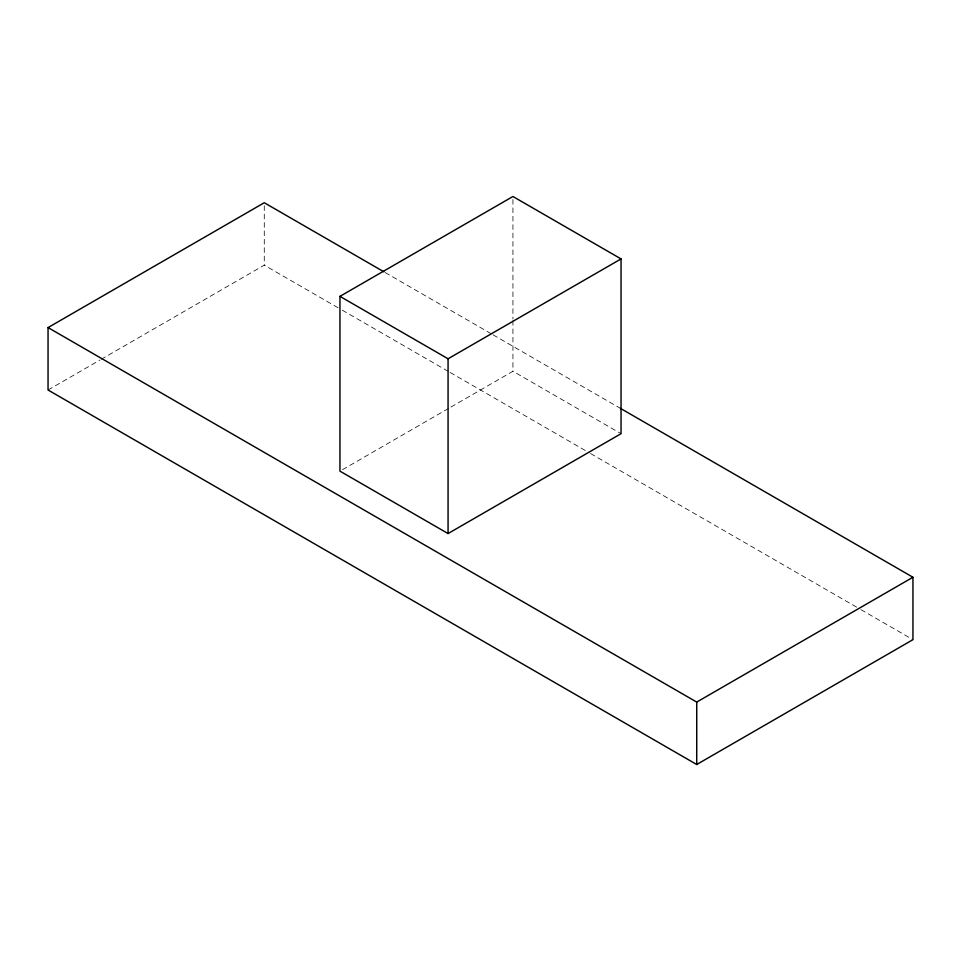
<?xml version="1.0" encoding="UTF-8"?>
<svg xmlns="http://www.w3.org/2000/svg" width="961" height="961" viewBox="0 0 961 961"><rect width="100%" height="100%" fill="white"/><g stroke="black" fill="none" stroke-linecap="round" stroke-linejoin="round"><path stroke-width="0.72" stroke-dasharray="4.8 3.6" d="M48.05 389.998L99.836 360.099M101.133 359.342L264.275 265.164L340.975 309.442M342.536 469.653L449.676 407.788M450.973 407.044L512.934 371.27L621.046 433.687M385.169 272.54L491.768 334.08M493.065 334.836L620.458 408.377M342.272 310.187L448.871 371.727M450.168 372.484L589.261 452.787M590.559 453.544L859.651 608.902M860.948 609.646L912.95 639.666M512.934 199.48L512.934 318.992M512.934 320.481L512.934 371.27M264.275 205.714L264.275 265.164"/><path stroke-width="1.44" d="M620.458 408.377L912.95 577.249L912.95 639.666L696.725 764.5L48.05 389.998L48.05 327.581L264.275 202.735L383.871 271.783M339.954 296.36L512.934 196.5L621.046 258.917L621.046 433.687L448.066 533.559L339.954 471.142L339.954 296.36L448.066 358.777L621.046 258.917M48.05 327.581L696.725 702.083L912.95 577.249M696.725 702.083L696.725 764.5M448.066 358.777L448.066 533.559"/></g></svg>
